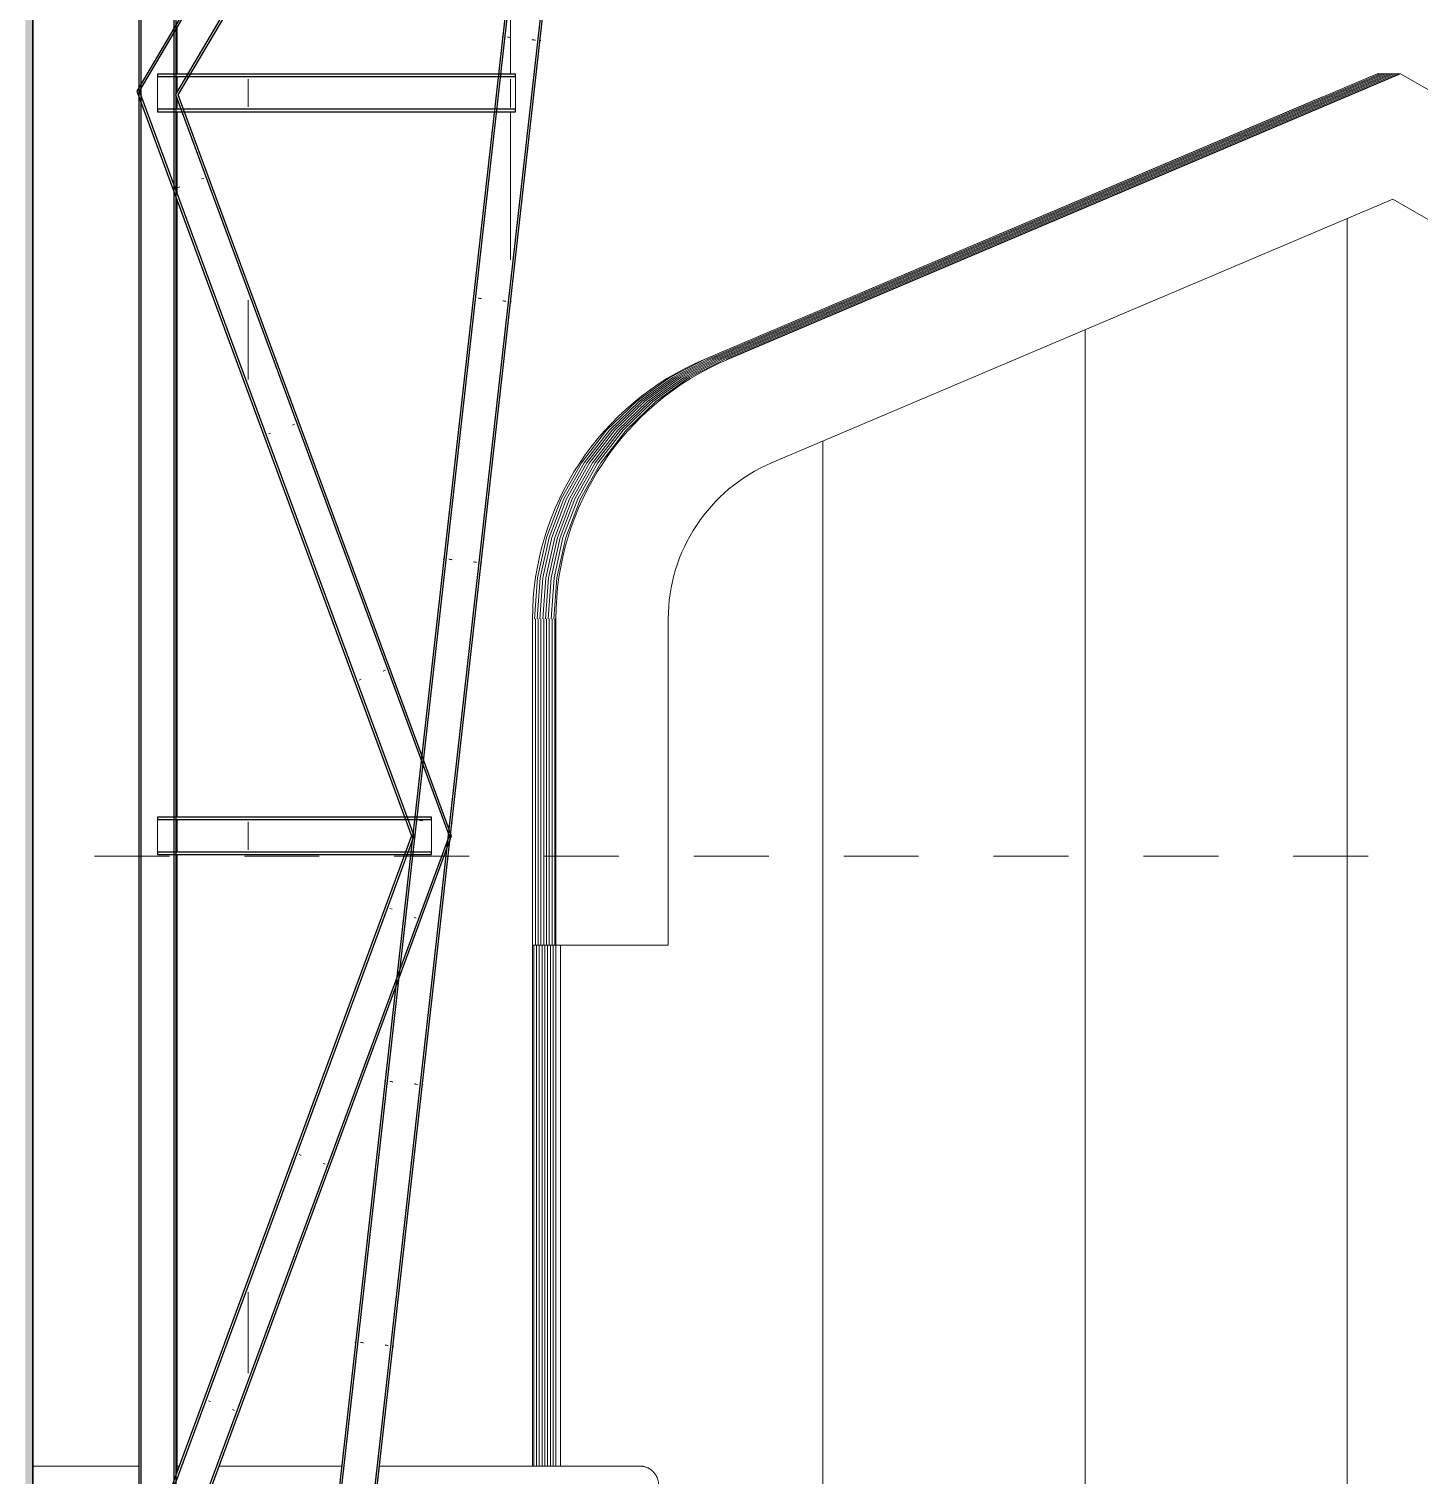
# Model space of a CAD drawing. Header units: metres. Extents: x 3 to 183, y -124 to 10.
# Drawn here: x 169.459 to 171.315, y 0.577 to 2.506 of the extents above; entities that cross this region are included whole.
import ezdxf

# ---------------------------------------------------------------- set-up
doc = ezdxf.new("R2010")
doc.units = ezdxf.units.M
doc.linetypes.add('Centre', pattern=[0.03175, 0.00635, -0.00475, 0.0159, -0.00475])
for name, color, linetype, lineweight in [('A-FLOR-HRAL', 7, 'Continuous', 9), ('A-FLOR-LEVL', 7, 'Continuous', 9), ('A-GENM', 7, 'Continuous', 9), ('A-ROOF', 7, 'Continuous', 9), ('A-ROOF-PATT', 7, 'Continuous', 9), ('A-WALL-PATT', 7, 'Continuous', 9), ('I-WALL', 7, 'Continuous', 9)]:
    doc.layers.add(name, color=color, linetype=linetype, lineweight=lineweight)
pattern_1 = [(90, (99.052, 0), (-0.35, 2e-17), [])]
pattern_2 = [(90, (170.162704, 0), (-0.0037, 2e-19), [])]

# ---------------------------------------------------------------- blocks, each defined once
blk = doc.blocks.new('FP_556-Elevación 03')
at = {"layer": 'A-GENM', "color": 116, "true_color": 0x008040}
for p, q in [((92.1215, 1.4541), (92.1215, 2.2776)), ((92.1215, 0.5811), (92.1215, 1.4044))]:
    blk.add_line(p, q, dxfattribs=at)
blk = doc.blocks.new('FP_557-Elevación 03')
at = {"layer": 'A-GENM', "color": 116, "true_color": 0x008040}
for p, q in [((92.5552, 2.4955), (92.556, 2.4955)), ((92.516, 2.1471), (92.5167, 2.1471)), ((92.4767, 1.7987), (92.4774, 1.7987)), ((92.4774, 1.7987), (92.4777, 1.7987)), ((92.3981, 1.102), (92.3989, 1.102)), ((92.3588, 0.7536), (92.3596, 0.7536))]:
    blk.add_line(p, q, dxfattribs=at)
blk = doc.blocks.new('FP_558-Elevación 03')
at = {"layer": 'A-GENM', "color": 116, "true_color": 0x008040}
for p, q in [((92.6061, 2.4906), (92.6068, 2.4906)), ((92.5668, 2.1423), (92.5676, 2.1423)), ((92.5275, 1.7939), (92.5283, 1.7939)), ((92.4882, 1.4455), (92.489, 1.4455)), ((92.449, 1.0971), (92.4497, 1.0971)), ((92.4097, 0.7487), (92.4104, 0.7488))]:
    blk.add_line(p, q, dxfattribs=at)
blk = doc.blocks.new('M_Cercha-Bodega - M_Cercha-Bodega-2112394-Elevación 03')
at = {"layer": 'A-GENM', "color": 8, "true_color": 0x808080}
for name in ['FP_556-Elevación 03', 'FP_557-Elevación 03', 'FP_558-Elevación 03']:
    blk.add_blockref(name, (0, 0), dxfattribs=at)
blk = doc.blocks.new('FP_568-Elevación 03')
at = {"layer": 'A-GENM', "color": 116, "true_color": 0x008040}
for p, q in [((92.4405, 1.3197), (92.4377, 1.3208)), ((92.3193, 0.9913), (92.3165, 0.9924)), ((92.1982, 0.6629), (92.1953, 0.664))]:
    blk.add_line(p, q, dxfattribs=at)
blk = doc.blocks.new('FP_569-Elevación 03')
at = {"layer": 'A-GENM', "color": 116, "true_color": 0x008040}
for p, q in [((92.1542, 2.3061), (92.1571, 2.3072)), ((92.2754, 1.9777), (92.2783, 1.9788)), ((92.3966, 1.6493), (92.3994, 1.6504))]:
    blk.add_line(p, q, dxfattribs=at)
blk = doc.blocks.new('FP_572-Elevación 03')
at = {"layer": 'A-GENM', "color": 116, "true_color": 0x008040}
for p, q in [((92.1221, 2.2943), (92.125, 2.2954)), ((92.2433, 1.9659), (92.2462, 1.967)), ((92.3645, 1.6374), (92.3673, 1.6386))]:
    blk.add_line(p, q, dxfattribs=at)
blk = doc.blocks.new('FP_573-Elevación 03')
at = {"layer": 'A-GENM', "color": 116, "true_color": 0x008040}
for p, q in [((92.4084, 1.3315), (92.4055, 1.3326)), ((92.2872, 1.0031), (92.2844, 1.0042)), ((92.1661, 0.6747), (92.1632, 0.6758))]:
    blk.add_line(p, q, dxfattribs=at)
blk = doc.blocks.new('FP_582-Elevación 03')
at = {"layer": 'A-GENM', "color": 116, "true_color": 0x008040}
for p, q in [((92.1215, 2.4458), (92.1215, 2.508)), ((92.1215, 2.4222), (92.1215, 2.4428)), ((92.1215, 2.399), (92.1215, 2.4129)), ((92.1215, 2.2868), (92.1215, 2.396)), ((92.1215, 1.4541), (92.1215, 2.2776)), ((92.1215, 1.4073), (92.1215, 1.4512)), ((92.1215, 0.5811), (92.1215, 1.4044))]:
    blk.add_line(p, q, dxfattribs=at)
blk = doc.blocks.new('FP_583-Elevación 03')
at = {"layer": 'A-GENM', "color": 116, "true_color": 0x008040}
for p, q in [((92.5959, 2.4919), (92.5955, 2.492)), ((92.5966, 2.4918), (92.5959, 2.4919)), ((92.5975, 2.4916), (92.5966, 2.4918)), ((92.5985, 2.4914), (92.5975, 2.4916)), ((92.5996, 2.4913), (92.5985, 2.4914)), ((92.5566, 2.1435), (92.5562, 2.1436)), ((92.5573, 2.1434), (92.5566, 2.1435)), ((92.5582, 2.1432), (92.5573, 2.1434)), ((92.5592, 2.1431), (92.5582, 2.1432)), ((92.5603, 2.1429), (92.5592, 2.1431)), ((92.5173, 1.7951), (92.5169, 1.7952)), ((92.518, 1.795), (92.5173, 1.7951)), ((92.5189, 1.7949), (92.518, 1.795)), ((92.5199, 1.7947), (92.5189, 1.7949)), ((92.521, 1.7945), (92.5199, 1.7947)), ((92.478, 1.4467), (92.4776, 1.4468)), ((92.4388, 1.0984), (92.4383, 1.0985)), ((92.4394, 1.0982), (92.4388, 1.0984)), ((92.4403, 1.0981), (92.4394, 1.0982)), ((92.4414, 1.0979), (92.4403, 1.0981)), ((92.4425, 1.0978), (92.4414, 1.0979)), ((92.3995, 0.75), (92.3991, 0.7501)), ((92.4002, 0.7499), (92.3995, 0.75)), ((92.401, 0.7497), (92.4002, 0.7499)), ((92.4021, 0.7496), (92.401, 0.7497)), ((92.4032, 0.7494), (92.4021, 0.7496))]:
    blk.add_line(p, q, dxfattribs=at)
blk = doc.blocks.new('FP_584-Elevación 03')
at = {"layer": 'A-GENM', "color": 116, "true_color": 0x008040}
for p, q in [((92.5637, 2.4952), (92.5625, 2.4954)), ((92.5647, 2.4951), (92.5637, 2.4952)), ((92.5656, 2.4949), (92.5647, 2.4951)), ((92.5663, 2.4948), (92.5656, 2.4949)), ((92.5667, 2.4947), (92.5663, 2.4948)), ((92.5244, 2.1469), (92.5233, 2.147)), ((92.5254, 2.1467), (92.5244, 2.1469)), ((92.5263, 2.1466), (92.5254, 2.1467)), ((92.527, 2.1464), (92.5263, 2.1466)), ((92.5274, 2.1463), (92.527, 2.1464)), ((92.4851, 1.7985), (92.484, 1.7987)), ((92.4861, 1.7983), (92.4851, 1.7985)), ((92.487, 1.7982), (92.4861, 1.7983)), ((92.4877, 1.7981), (92.487, 1.7982)), ((92.4881, 1.798), (92.4877, 1.7981)), ((92.4458, 1.4501), (92.4447, 1.4503)), ((92.4468, 1.45), (92.4458, 1.4501)), ((92.4477, 1.4498), (92.4468, 1.45)), ((92.4484, 1.4497), (92.4477, 1.4498)), ((92.4488, 1.4496), (92.4484, 1.4497)), ((92.4065, 1.1018), (92.4054, 1.1019)), ((92.4076, 1.1016), (92.4065, 1.1018)), ((92.4085, 1.1014), (92.4076, 1.1016)), ((92.4091, 1.1013), (92.4085, 1.1014)), ((92.4096, 1.1012), (92.4091, 1.1013)), ((92.3673, 0.7534), (92.3661, 0.7536)), ((92.3683, 0.7532), (92.3673, 0.7534)), ((92.3692, 0.7531), (92.3683, 0.7532)), ((92.3699, 0.7529), (92.3692, 0.7531)), ((92.3703, 0.7529), (92.3699, 0.7529))]:
    blk.add_line(p, q, dxfattribs=at)
blk = doc.blocks.new('M_Cercha-Bodega - M_Cercha-Bodega-V565-Elevación 03')
at = {"layer": 'A-GENM', "true_color": 0x008040}
h = blk.add_hatch(dxfattribs=at)
h.set_pattern_fill('FP_108', color=116, style=0, pattern_type=2)
h.set_pattern_definition(pattern_1)
h.paths.add_polyline_path([(92.2532, -0.5516), (92.2342, -0.4166), (92.219, -0.5516), (92.2388, -0.5516)])
h.paths.add_polyline_path([(92.2579, -0.5394), (92.4764, 1.3986), (92.4224, 1.2521), (92.3334, 0.463), (92.3493, 0.463), (92.3493, 0.4566), (92.3327, 0.4566), (92.3285, 0.4193), (92.3493, 0.4185), (92.3493, 0.413), (92.3277, 0.413), (92.2371, -0.3912), (92.2578, -0.5391)])
h.paths.add_polyline_path([(92.4253, 1.2786), (92.4799, 1.4294), (92.4801, 1.4317), (92.4514, 1.5096), (92.4452, 1.4544), (92.4611, 1.4544), (92.4611, 1.448), (92.4444, 1.448), (92.4412, 1.4107), (92.4611, 1.4096), (92.4611, 1.4044), (92.4395, 1.4044), (92.4282, 1.3037)])
h.paths.add_polyline_path([(92.4817, 1.4457), (92.7019, 3.399), (92.6556, 3.3204), (92.557, 2.4458), (92.5729, 2.4458), (92.5729, 2.4394), (92.5562, 2.4394), (92.552, 2.4021), (92.5729, 2.4013), (92.5729, 2.3958), (92.5513, 2.3958), (92.453, 1.5236), (92.4777, 1.4565)])
h.paths.add_polyline_path([(92.6573, 3.3359), (92.7037, 3.4144), (92.7048, 3.4245), (92.6734, 3.4789), (92.6697, 3.4455), (92.6856, 3.4455), (92.6856, 3.4391), (92.669, 3.4391), (92.6647, 3.4018), (92.6856, 3.401), (92.6856, 3.3955), (92.664, 3.3955), (92.6631, 3.3873)])
h.paths.add_polyline_path([(92.6949, 3.4203), (92.6949, 3.4203), (92.7043, 3.4203)])
h.paths.add_polyline_path([(92.706, 3.4351), (92.7887, 4.1681), (92.7752, 4.1666), (92.7706, 4.2164), (92.7944, 4.2189), (92.8277, 4.5146), (92.8089, 4.5237), (92.791, 4.5211), (92.6746, 3.4896), (92.6949, 3.4544)])
h.paths.add_polyline_path([(92.8285, 4.5213), (92.8291, 4.5266), (92.8201, 4.5253), (92.8252, 4.5229)])
h = blk.add_hatch(dxfattribs=at)
h.set_pattern_fill('FP_107', color=116, style=0, pattern_type=2)
h.set_pattern_definition(pattern_1)
h.paths.add_polyline_path([(92.2139, -0.54), (92.2307, -0.3913), (92.1203, 0.394), (92.1203, 0.126), (92.2132, -0.5353)])
h.paths.add_polyline_path([(92.114, 0.436), (92.114, 0.4566), (92.0953, 0.4574), (92.0953, 0.463), (92.114, 0.463), (92.114, 0.5423), (92.0767, 0.44), (92.1085, 0.4365)])
h.paths.add_polyline_path([(92.1203, 0.4519), (92.121, 0.4566), (92.1203, 0.4561), (92.1203, 0.4538)])
h.paths.add_polyline_path([(92.121, 0.463), (92.1244, 0.463), (92.4161, 1.2536), (92.432, 1.4044), (92.1203, 0.5596), (92.1203, 0.463)])
h.paths.add_polyline_path([(92.4372, 1.4404), (92.438, 1.448), (92.4344, 1.448), (92.4355, 1.445)])
h.paths.add_polyline_path([(92.432, 1.4544), (92.4388, 1.4544), (92.4465, 1.5228), (92.1235, 2.3958), (92.1203, 2.3958), (92.1203, 2.2992), (92.4225, 1.4803)])
h.paths.add_polyline_path([(92.114, 2.3164), (92.114, 2.3958), (92.0953, 2.3958), (92.0953, 2.4021), (92.114, 2.4021), (92.114, 2.4394), (92.0953, 2.4402), (92.0953, 2.4458), (92.114, 2.4458), (92.114, 2.489), (92.0767, 2.4259), (92.0767, 2.4175), (92.1098, 2.3279)])
h.paths.add_polyline_path([(92.1214, 2.4021), (92.1221, 2.4021), (92.1203, 2.4054), (92.1203, 2.4021)])
h.paths.add_polyline_path([(92.1203, 2.4265), (92.1271, 2.4394), (92.1203, 2.4394), (92.1203, 2.4271)])
h.paths.add_polyline_path([(92.1203, 2.4458), (92.1318, 2.4458), (92.6494, 3.3225), (92.6576, 3.3955), (92.6492, 3.3955), (92.1203, 2.4998), (92.1203, 2.4515)])
h.paths.add_polyline_path([(92.6571, 3.3355), (92.6573, 3.3359), (92.6629, 3.3873)])
h.paths.add_polyline_path([(92.6583, 3.4018), (92.6596, 3.4131), (92.6538, 3.4018)])
h.paths.add_polyline_path([(92.661, 3.4258), (92.6614, 3.4391), (92.6534, 3.4391), (92.6608, 3.4261)])
h.paths.add_polyline_path([(92.6631, 3.4455), (92.6633, 3.4455), (92.6681, 3.4882), (92.1275, 4.4251), (92.1203, 4.4241), (92.1203, 4.365), (92.6507, 3.4455), (92.6515, 3.4455)])
h.paths.add_polyline_path([(92.6695, 3.4455), (92.6697, 3.4455), (92.6709, 3.458)])
h.paths.add_polyline_path([(92.114, 4.376), (92.1129, 4.423), (92.0988, 4.4218), (92.0953, 4.4457), (92.0796, 4.4357), (92.1139, 4.3762)])
h = blk.add_hatch(dxfattribs=at)
h.set_pattern_fill('FP_107', color=116, style=0, pattern_type=2)
h.set_pattern_definition(pattern_1)
h.paths.add_polyline_path([(92.2171, 2.4021), (92.5456, 2.4021), (92.5498, 2.4394), (92.1354, 2.4394), (92.1229, 2.4183), (92.1289, 2.4021), (92.1737, 2.4021)])
h = blk.add_hatch(dxfattribs=at)
h.set_pattern_fill('FP_107', color=116, style=0, pattern_type=2)
h.set_pattern_definition(pattern_1)
h.paths.add_polyline_path([(92.304, 1.4107), (92.4276, 1.4107), (92.4343, 1.4298), (92.4276, 1.448), (92.1203, 1.448), (92.1203, 1.4107), (92.2605, 1.4107)])
at = {"layer": 'A-GENM', "lineweight": 25}
for p, q in [((92.7881, 4.5524), (92.2114, -0.5622)), ((92.2145, -0.5626), (92.7912, 4.552)), ((92.8346, 4.5471), (92.2579, -0.5674)), ((92.2611, -0.5678), (92.8378, 4.5468)), ((92.0703, 4.4457), (92.0703, -0.565)), ((92.0735, -0.565), (92.0735, 4.4457)), ((92.1172, 4.4457), (92.1172, -0.565)), ((92.1203, -0.565), (92.1203, 4.4457)), ((92.6567, 3.4206), (92.0678, 2.4233)), ((92.0713, 2.423), (92.6603, 3.4206)), ((92.7109, 3.4203), (92.1194, 2.4186)), ((92.1229, 2.4183), (92.7145, 3.4203)), ((92.0953, 2.4458), (92.0953, 2.4426)), ((92.5729, 2.4458), (92.0953, 2.4458)), ((92.0953, 2.4426), (92.5729, 2.4426)), ((92.5729, 2.4426), (92.5729, 2.4458)), ((92.0678, 2.4233), (92.4345, 1.4294)), ((92.4378, 1.4294), (92.0713, 2.423)), ((92.1194, 2.4186), (92.4844, 1.4294)), ((92.4878, 1.4294), (92.1229, 2.4183)), ((92.0953, 2.399), (92.0953, 2.3958)), ((92.5729, 2.399), (92.0953, 2.399)), ((92.0953, 2.3958), (92.5729, 2.3958)), ((92.5729, 2.3958), (92.5729, 2.399)), ((92.0953, 1.4544), (92.0953, 1.4512)), ((92.4611, 1.4544), (92.0953, 1.4544)), ((92.0953, 1.4512), (92.4611, 1.4512)), ((92.4611, 1.4512), (92.4611, 1.4544)), ((92.4345, 1.4294), (92.0697, 0.4407)), ((92.073, 0.4404), (92.4378, 1.4294)), ((92.4844, 1.4294), (92.1177, 0.4356)), ((92.121, 0.4352), (92.4878, 1.4294)), ((92.0953, 1.4075), (92.0953, 1.4044)), ((92.4611, 1.4075), (92.0953, 1.4075)), ((92.0953, 1.4044), (92.4611, 1.4044)), ((92.4611, 1.4044), (92.4611, 1.4075))]:
    blk.add_line(p, q, dxfattribs=at)
at = {"layer": 'A-GENM', "color": 8, "true_color": 0x808080}
for p, q in [((92.0953, 2.4394), (92.0953, 2.4426)), ((92.0953, 2.4021), (92.0953, 2.4394)), ((92.5729, 2.4426), (92.5729, 2.4394)), ((92.5729, 2.4394), (92.5729, 2.4021)), ((92.0953, 2.399), (92.0953, 2.4021)), ((92.5729, 2.4021), (92.5729, 2.399)), ((92.0953, 1.448), (92.0953, 1.4512)), ((92.0953, 1.4107), (92.0953, 1.448)), ((92.4611, 1.4512), (92.4611, 1.448)), ((92.4611, 1.448), (92.4611, 1.4107)), ((92.0953, 1.4075), (92.0953, 1.4107)), ((92.4611, 1.4107), (92.4611, 1.4075))]:
    blk.add_line(p, q, dxfattribs=at)
for name in ['FP_582-Elevación 03', 'FP_584-Elevación 03', 'FP_583-Elevación 03', 'FP_569-Elevación 03', 'FP_572-Elevación 03', 'FP_573-Elevación 03', 'FP_568-Elevación 03']:
    blk.add_blockref(name, (0, 0), dxfattribs=at)
blk = doc.blocks.new('FP_600-Elevación 03')
at = {"layer": 'A-GENM', "color": 116, "true_color": 0x008040}
for p, q in [((92.1215, 1.4541), (92.1215, 2.2776)), ((92.1215, 0.5811), (92.1215, 1.4044))]:
    blk.add_line(p, q, dxfattribs=at)
blk = doc.blocks.new('FP_601-Elevación 03')
at = {"layer": 'A-GENM', "color": 116, "true_color": 0x008040}
for p, q in [((92.5552, 2.4955), (92.556, 2.4955)), ((92.516, 2.1471), (92.5167, 2.1471)), ((92.4767, 1.7987), (92.4774, 1.7987)), ((92.4774, 1.7987), (92.4777, 1.7987)), ((92.3981, 1.102), (92.3989, 1.102)), ((92.3588, 0.7536), (92.3596, 0.7536))]:
    blk.add_line(p, q, dxfattribs=at)
blk = doc.blocks.new('FP_602-Elevación 03')
at = {"layer": 'A-GENM', "color": 116, "true_color": 0x008040}
for p, q in [((92.6061, 2.4906), (92.6068, 2.4906)), ((92.5668, 2.1423), (92.5676, 2.1423)), ((92.5275, 1.7939), (92.5283, 1.7939)), ((92.4882, 1.4455), (92.489, 1.4455)), ((92.449, 1.0971), (92.4497, 1.0971)), ((92.4097, 0.7487), (92.4104, 0.7488))]:
    blk.add_line(p, q, dxfattribs=at)
blk = doc.blocks.new('M_Cercha-Bodega - M_Cercha-Bodega-V591-Elevación 03')
at = {"layer": 'A-GENM', "color": 8, "true_color": 0x808080}
for name in ['FP_600-Elevación 03', 'FP_601-Elevación 03', 'FP_602-Elevación 03']:
    blk.add_blockref(name, (0, 0), dxfattribs=at)
blk = doc.blocks.new('YADRAN_LASQUEMAS_ARQ_MO_006_E02_rvt-4-Elevación 03')
at = {"layer": 'I-WALL', "true_color": 0x9a9a9a}
h = blk.add_hatch(color=253, dxfattribs=at)
h.paths.add_polyline_path([(91.9187, -0.565), (91.9287, -0.565), (91.9287, -0.5144), (91.9187, -0.5121), (91.9187, -0.5246)])
h.paths.add_polyline_path([(91.9287, -0.5144), (91.9287, 4.1451), (91.9187, 4.1451), (91.9187, -0.5121), (91.9211, -0.5126)])
at = {"layer": 'I-WALL', "lineweight": 35}
blk.add_line((91.9287, -0.565), (91.9287, 4.1451), dxfattribs=at)
at = {"layer": 'A-GENM', "color": 8, "lineweight": 9, "true_color": 0x808080}
for name in ['M_Cercha-Bodega - M_Cercha-Bodega-V565-Elevación 03', 'M_Cercha-Bodega - M_Cercha-Bodega-2112394-Elevación 03', 'M_Cercha-Bodega - M_Cercha-Bodega-V591-Elevación 03']:
    blk.add_blockref(name, (0, 0), dxfattribs=at)
blk = doc.blocks.new('Railing - Railing-2142795-Elevación 03')
at = {"layer": 'A-FLOR-HRAL'}
for p, q in [((92.0703, 0.5885), (91.9287, 0.5885)), ((92.1242, 0.5885), (92.1203, 0.5885)), ((92.3411, 0.5885), (92.1775, 0.5885)), ((92.7388, 0.5885), (92.3915, 0.5885)), ((92.7388, 0.5885), (92.7136, 0.5885))]:
    blk.add_line(p, q, dxfattribs=at)
blk.add_open_spline([(92.7641, 0.5635), (92.7641, 0.5657), (92.7636, 0.569), (92.7622, 0.5731), (92.7607, 0.5761), (92.7592, 0.5783), (92.7578, 0.58), (92.7563, 0.5816), (92.7542, 0.5834), (92.7519, 0.5849), (92.75, 0.586), (92.7485, 0.5866), (92.7469, 0.5872), (92.7453, 0.5877), (92.7437, 0.5881), (92.7421, 0.5883), (92.7404, 0.5885), (92.7393, 0.5885), (92.7388, 0.5885)], degree=3, knots=[0, 0, 0, 0, 0.0833333, 0.125, 0.1666667, 0.2083333, 0.2291667, 0.25, 0.2916667, 0.3333333, 0.3541667, 0.375, 0.3958333, 0.4166667, 0.4375, 0.4583333, 0.4791667, 0.5, 0.5, 0.5, 0.5], dxfattribs=at)
blk = doc.blocks.new('FP_543-Elevación 03')
at = {"layer": 'A-ROOF-PATT', "color": 116, "true_color": 0x008040}
for p, q in [((92.7792, 2.0411), (92.8282, 2.0663)), ((92.7829, 2.0411), (92.832, 2.0663)), ((92.7866, 2.0411), (92.8357, 2.0663)), ((92.7903, 2.0411), (92.8394, 2.0663)), ((92.794, 2.0411), (92.8431, 2.0663)), ((92.7977, 2.0411), (92.8468, 2.0663)), ((92.8014, 2.0411), (92.8505, 2.0663)), ((92.8051, 2.0411), (92.8542, 2.0663)), ((92.7344, 2.0091), (92.7792, 2.0411)), ((92.7381, 2.0091), (92.7829, 2.0411)), ((92.7418, 2.0091), (92.7866, 2.0411)), ((92.7455, 2.0091), (92.7903, 2.0411)), ((92.7492, 2.0091), (92.794, 2.0411)), ((92.7529, 2.0091), (92.7977, 2.0411)), ((92.7566, 2.0091), (92.8014, 2.0411)), ((92.7603, 2.0091), (92.8051, 2.0411)), ((92.6947, 1.9708), (92.7344, 2.0091)), ((92.6984, 1.9708), (92.7381, 2.0091)), ((92.7021, 1.9708), (92.7418, 2.0091)), ((92.7058, 1.9708), (92.7455, 2.0091)), ((92.7095, 1.9708), (92.7492, 2.0091)), ((92.7132, 1.9708), (92.7529, 2.0091)), ((92.7169, 1.9708), (92.7566, 2.0091)), ((92.7206, 1.9708), (92.7603, 2.0091)), ((92.661, 1.9272), (92.6947, 1.9708)), ((92.6647, 1.9272), (92.6984, 1.9708)), ((92.6684, 1.9272), (92.7021, 1.9708)), ((92.6721, 1.9272), (92.7058, 1.9708)), ((92.6758, 1.9272), (92.7095, 1.9708)), ((92.6795, 1.9272), (92.7132, 1.9708)), ((92.6832, 1.9272), (92.7169, 1.9708)), ((92.6869, 1.9272), (92.7206, 1.9708)), ((92.634, 1.8791), (92.661, 1.9272)), ((92.6377, 1.8791), (92.6647, 1.9272)), ((92.6414, 1.8791), (92.6684, 1.9272)), ((92.6451, 1.8791), (92.6721, 1.9272)), ((92.6488, 1.8791), (92.6758, 1.9272)), ((92.6525, 1.8791), (92.6795, 1.9272)), ((92.6562, 1.8791), (92.6832, 1.9272)), ((92.6599, 1.8791), (92.6869, 1.9272)), ((92.6143, 1.8277), (92.634, 1.8791)), ((92.618, 1.8277), (92.6377, 1.8791)), ((92.6217, 1.8277), (92.6414, 1.8791)), ((92.6254, 1.8277), (92.6451, 1.8791)), ((92.6291, 1.8277), (92.6488, 1.8791)), ((92.6328, 1.8277), (92.6525, 1.8791)), ((92.6365, 1.8277), (92.6562, 1.8791)), ((92.6402, 1.8277), (92.6599, 1.8791)), ((92.6023, 1.7739), (92.6143, 1.8277)), ((92.606, 1.7739), (92.618, 1.8277)), ((92.6097, 1.7739), (92.6217, 1.8277)), ((92.6135, 1.7739), (92.6254, 1.8277)), ((92.6172, 1.7739), (92.6291, 1.8277)), ((92.6209, 1.7739), (92.6328, 1.8277)), ((92.6246, 1.7739), (92.6365, 1.8277)), ((92.6283, 1.7739), (92.6402, 1.8277)), ((92.5983, 1.7189), (92.6023, 1.7739)), ((92.602, 1.7189), (92.606, 1.7739)), ((92.6057, 1.7189), (92.6097, 1.7739)), ((92.6094, 1.7189), (92.6135, 1.7739)), ((92.6131, 1.7189), (92.6172, 1.7739)), ((92.6168, 1.7189), (92.6209, 1.7739)), ((92.6205, 1.7189), (92.6246, 1.7739)), ((92.6242, 1.7189), (92.6283, 1.7739))]:
    blk.add_line(p, q, dxfattribs=at)

msp = doc.modelspace()

# ---------------------------------------------------------------- hatches: boundary and pattern name
at = {"layer": 'A-ROOF-PATT', "true_color": 0x008040}
h = msp.add_hatch(dxfattribs=at)
h.set_pattern_fill('FP_105', color=116, style=0, pattern_type=2)
h.set_pattern_definition([(23.001, (90.0037039, -32.046), (-0.003705481727, 2.274217e-06), [])])
h.paths.add_polyline_path([(170.3919, 2.0652), (171.2901, 2.4465), (171.259, 2.4465), (170.3607, 2.0652)])
h = msp.add_hatch(dxfattribs=at)
h.set_pattern_fill('FP_106', color=116, style=0, pattern_type=2)
h.set_pattern_definition([(90, (170.131704, 0), (-0.0037, 2e-19), [])])
h.paths.add_polyline_path([(170.1626, 1.2835), (170.1627, 1.2835), (170.1627, 1.7189), (170.1315, 1.7189), (170.1316, 1.2835), (170.1416, 1.2835)])
at = {"layer": 'A-WALL-PATT', "true_color": 0x008040}
h = msp.add_hatch(dxfattribs=at)
h.set_pattern_fill('FP_103', color=116, style=0, pattern_type=2)
h.set_pattern_definition([(90, (172.2687, 0), (-0.34998, 2e-17), [])])
h.paths.add_polyline_path([(171.1927, -0.413), (171.4726, -0.413), (171.4726, 0.9769), (171.4694, 0.9641), (171.4639, 0.9521), (171.458, 0.948), (171.4306, 0.948), (171.4247, 0.9521), (171.4192, 0.9641), (171.4122, 0.9903), (171.3542, 0.9903), (171.3504, 0.9929), (171.3468, 1.0007), (171.3438, 1.013), (171.3414, 1.0291), (171.3394, 1.068), (171.3414, 1.1069), (171.3448, 1.1271), (171.3468, 1.1354), (171.3504, 1.1432), (171.3542, 1.1458), (171.4134, 1.1458), (171.4145, 1.1529), (171.4192, 1.172), (171.4247, 1.184), (171.4306, 1.188), (171.458, 1.188), (171.4639, 1.184), (171.4694, 1.172), (171.4745, 1.1505), (171.4991, 1.1505), (171.5306, 1.1634), (171.5574, 1.1683), (171.5886, 1.1668), (171.6126, 1.1608), (171.636, 1.1505), (171.6606, 1.1505), (171.6635, 1.1632), (171.666, 1.1727), (171.6731, 1.1852), (171.6771, 1.188), (171.7045, 1.188), (171.7104, 1.184), (171.7159, 1.172), (171.7196, 1.1597), (171.7793, 1.1597), (171.7852, 1.1566), (171.8031, 1.1706), (171.809, 1.1827), (171.8144, 1.1864), (171.9141, 1.1864), (171.9199, 1.1824), (171.926, 1.1682), (172.0514, 1.1687), (172.0568, 1.1802), (172.0625, 1.1842), (172.1601, 1.1842), (172.1662, 1.1793), (172.1674, 1.1767), (172.2683, 1.1767), (172.2682, 1.2986), (172.1183, 1.2989), (172.1183, 1.7163), (172.1136, 1.7517), (172.1, 1.7846), (172.0782, 1.8129), (172.0499, 1.8346), (171.2799, 2.2792), (170.4478, 1.9256), (170.4047, 1.901), (170.3635, 1.861), (170.337, 1.8209), (170.3188, 1.7713), (170.3127, 1.7189), (170.3127, 1.2835), (170.1627, 1.2825), (170.1627, 0.5885), (170.281, 0.5877), (170.2871, 0.5852), (170.2924, 0.5812), (170.2964, 0.576), (170.2989, 0.57), (170.2996, 0.562), (170.2989, 0.5571), (170.2964, 0.551), (170.2924, 0.5459), (170.2871, 0.5419), (170.2766, 0.5388), (170.2812, 0.5385), (170.2889, 0.5385), (170.2889, 0.0838), (170.2924, 0.0812), (170.2964, 0.076), (170.2992, 0.0676), (170.2998, 0.0635), (170.2989, 0.0571), (170.2964, 0.051), (170.2889, 0.0419), (170.2889, -0.4115), (170.3503, -0.4115), (170.3503, -0.413), (171.1428, -0.413)])
h.paths.add_polyline_path([(172.1471, -0.413), (172.1471, -0.2871), (172.1627, -0.2688), (172.1627, 0.176), (172.1508, 0.176), (172.1508, 0.221), (172.1561, 0.2211), (172.1629, 0.2343), (172.1571, 0.2343), (172.1561, 0.2724), (172.1438, 0.2724), (172.1438, -0.413)])
h.paths.add_polyline_path([(172.043, -0.413), (172.043, 0.9402), (172.0369, 0.9402), (172.0369, 0.9682), (171.926, 0.9682), (171.9236, 0.962), (171.9199, 0.954), (171.9141, 0.9499), (171.8144, 0.9499), (171.8085, 0.954), (171.8029, 0.9668), (171.7835, 0.9795), (171.7793, 0.9766), (171.719, 0.9766), (171.7159, 0.9641), (171.709, 0.9512), (171.7045, 0.948), (171.6771, 0.948), (171.6712, 0.9521), (171.6657, 0.9641), (171.6604, 0.9855), (171.636, 0.9855), (171.612, 0.9746), (171.612, 0.8535), (171.5825, 0.8535), (171.5825, 0.837), (171.59, 0.837), (171.59, 0.8155), (171.6422, 0.8155), (171.6665, 0.7907), (171.8267, 0.7907), (171.8267, 0.7844), (171.6542, 0.7844), (171.6299, 0.8091), (171.59, 0.8091), (171.59, 0.7875), (171.5825, 0.7875), (171.5817, 0.771), (171.5734, 0.771), (171.5734, -0.413), (172.0116, -0.413)])
h.paths.add_polyline_path([(170.189, -0.4115), (170.189, 0.0385), (170.1627, 0.0385), (170.1627, -0.4115), (170.1872, -0.4115)])
h.paths.add_polyline_path([(172.252, -0.1642), (172.2683, -0.1451), (172.2683, 0.2724), (172.2576, 0.2724), (172.2566, 0.2343), (172.252, 0.2339), (172.2587, 0.221), (172.264, 0.221), (172.264, 0.176), (172.252, 0.176), (172.252, -0.003)])
h.paths.add_polyline_path([(170.189, 0.0885), (170.189, 0.5385), (170.1627, 0.5385), (170.1627, 0.0885), (170.1872, 0.0885)])
h.paths.add_polyline_path([(172.1438, 0.2965), (172.1501, 0.2965), (172.1494, 0.3588), (172.1438, 0.3682), (172.1438, 0.3102)])
h.paths.add_polyline_path([(172.2646, 0.2965), (172.2683, 0.2974), (172.2683, 0.3), (172.2646, 0.2995), (172.2646, 0.2974)])
h.paths.add_polyline_path([(172.1438, 0.4167), (172.1501, 0.4299), (172.1501, 0.4893), (172.1438, 0.4893), (172.1438, 0.4176)])
h.paths.add_polyline_path([(172.2683, 0.4858), (172.2683, 0.4893), (172.2646, 0.4884), (172.2646, 0.4863)])
h.paths.add_polyline_path([(172.1627, 0.5134), (172.1627, 0.878), (172.1509, 0.878), (172.1518, 0.9213), (172.1566, 0.9213), (172.1583, 0.9522), (172.15, 0.9522), (172.15, 0.9402), (172.1438, 0.9402), (172.1438, 0.5134), (172.1561, 0.5134)])
h.paths.add_polyline_path([(172.2683, 0.5134), (172.2683, 0.9596), (172.2669, 0.9596), (172.2609, 0.9409), (172.2581, 0.9213), (172.2638, 0.9213), (172.2638, 0.878), (172.252, 0.878), (172.252, 0.5134)])
h.paths.add_polyline_path([(171.8028, 0.967), (171.8028, 0.967), (171.7996, 0.9693)])
h = msp.add_hatch(dxfattribs=at)
h.set_pattern_fill('FP_104', color=116, style=0, pattern_type=2)
h.set_pattern_definition(pattern_2)
h.paths.add_polyline_path([(170.1416, -0.4115), (170.1626, -0.4115), (170.1626, 0.0385), (170.1316, 0.0385), (170.1316, -0.4115)])
h.paths.add_polyline_path([(170.1416, 0.0885), (170.1626, 0.0885), (170.1626, 0.5385), (170.1316, 0.5385), (170.1316, 0.0885)])
h.paths.add_polyline_path([(170.1316, 0.5885), (170.1626, 0.5885), (170.1626, 1.2835), (170.1316, 1.2835), (170.1316, 0.6327)])
h = msp.add_hatch(dxfattribs=at)
h.set_pattern_fill('FP_104', color=116, style=0, pattern_type=2)
h.set_pattern_definition(pattern_2)
h.paths.add_polyline_path([(170.1626, -0.4115), (170.1627, -0.4115), (170.1626, -0.3562)])
h.paths.add_polyline_path([(170.1626, 0.5885), (170.1627, 0.5885), (170.1626, 0.6327)])

# ---------------------------------------------------------------- linework, layer by layer
at = {"layer": 'A-FLOR-LEVL', "color": 253, "linetype": 'Centre', "true_color": 0xaaaaaa}
msp.add_line((152.9469, 1.4024), (180.3032, 1.4024), dxfattribs=at)
at = {"layer": 'A-ROOF'}
for p, q in [((170.3607, 2.0652), (171.259, 2.4465)), ((171.2901, 2.4465), (170.3919, 2.0652)), ((171.259, 2.4465), (171.2901, 2.4465)), ((172.1249, 1.9645), (171.2901, 2.4465)), ((170.1315, 1.2835), (170.1315, 1.7189)), ((170.1627, 1.7189), (170.1627, 1.2835)), ((170.1315, 1.2835), (170.1626, 1.2835)), ((170.1627, 1.2835), (170.3127, 1.2835))]:
    msp.add_line(p, q, dxfattribs=at)
for centre, major_axis in [((170.5077, 1.7189), (0, 0.3762)), ((170.5389, 1.7189), (0, 0.3762)), ((170.5389, 1.7189), (0, 0.2262))]:
    msp.add_ellipse(centre, major_axis=major_axis, ratio=0.999944, start_param=0.401426, end_param=1.570796, dxfattribs=at)
at = {"layer": 'I-WALL'}
for p, q in [((171.2799, 2.2792), (170.4505, 1.9272)), ((172.0499, 1.8346), (171.2799, 2.2792)), ((170.3127, 1.7189), (170.3127, 1.2835)), ((170.1315, 0.5885), (170.1315, 1.2835)), ((170.1627, 1.2835), (170.1626, 1.2835)), ((170.1627, 1.2835), (170.1627, 0.5885))]:
    msp.add_line(p, q, dxfattribs=at)
msp.add_ellipse((170.5389, 1.7189), major_axis=(0, 0.2262), ratio=0.999944, start_param=0.401426, end_param=1.570796, dxfattribs=at)

# ---------------------------------------------------------------- block references
at = {"lineweight": 5}
msp.add_blockref('YADRAN_LASQUEMAS_ARQ_MO_006_E02_rvt-4-Elevación 03', (77.5357, 0), dxfattribs=at)
at = {"layer": 'A-FLOR-HRAL'}
msp.add_blockref('Railing - Railing-2142795-Elevación 03', (77.5357, 0), dxfattribs=at)
at = {"layer": 'A-ROOF'}
msp.add_blockref('FP_543-Elevación 03', (77.5357, 0), dxfattribs=at)

doc.saveas('drawing.dxf')
